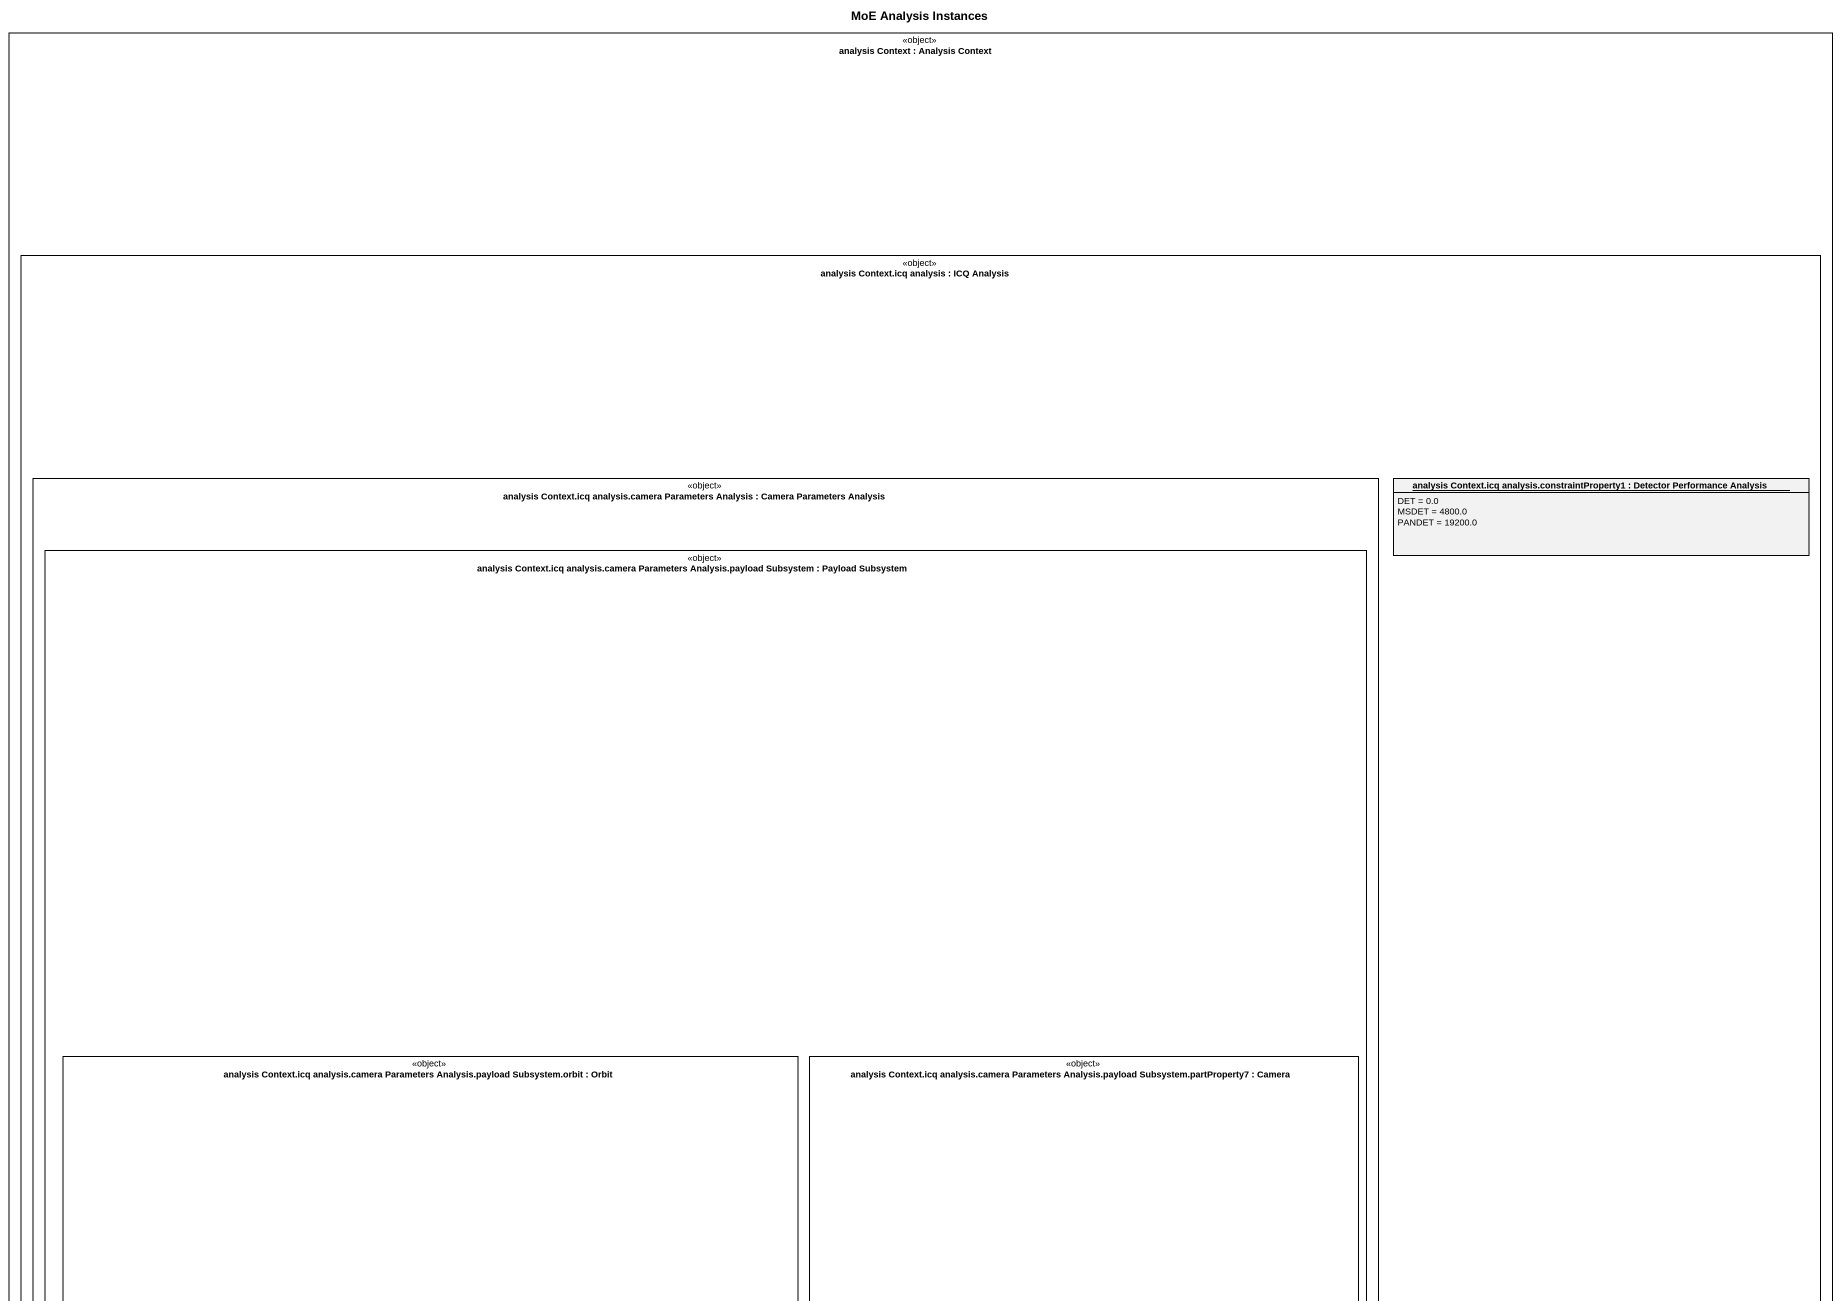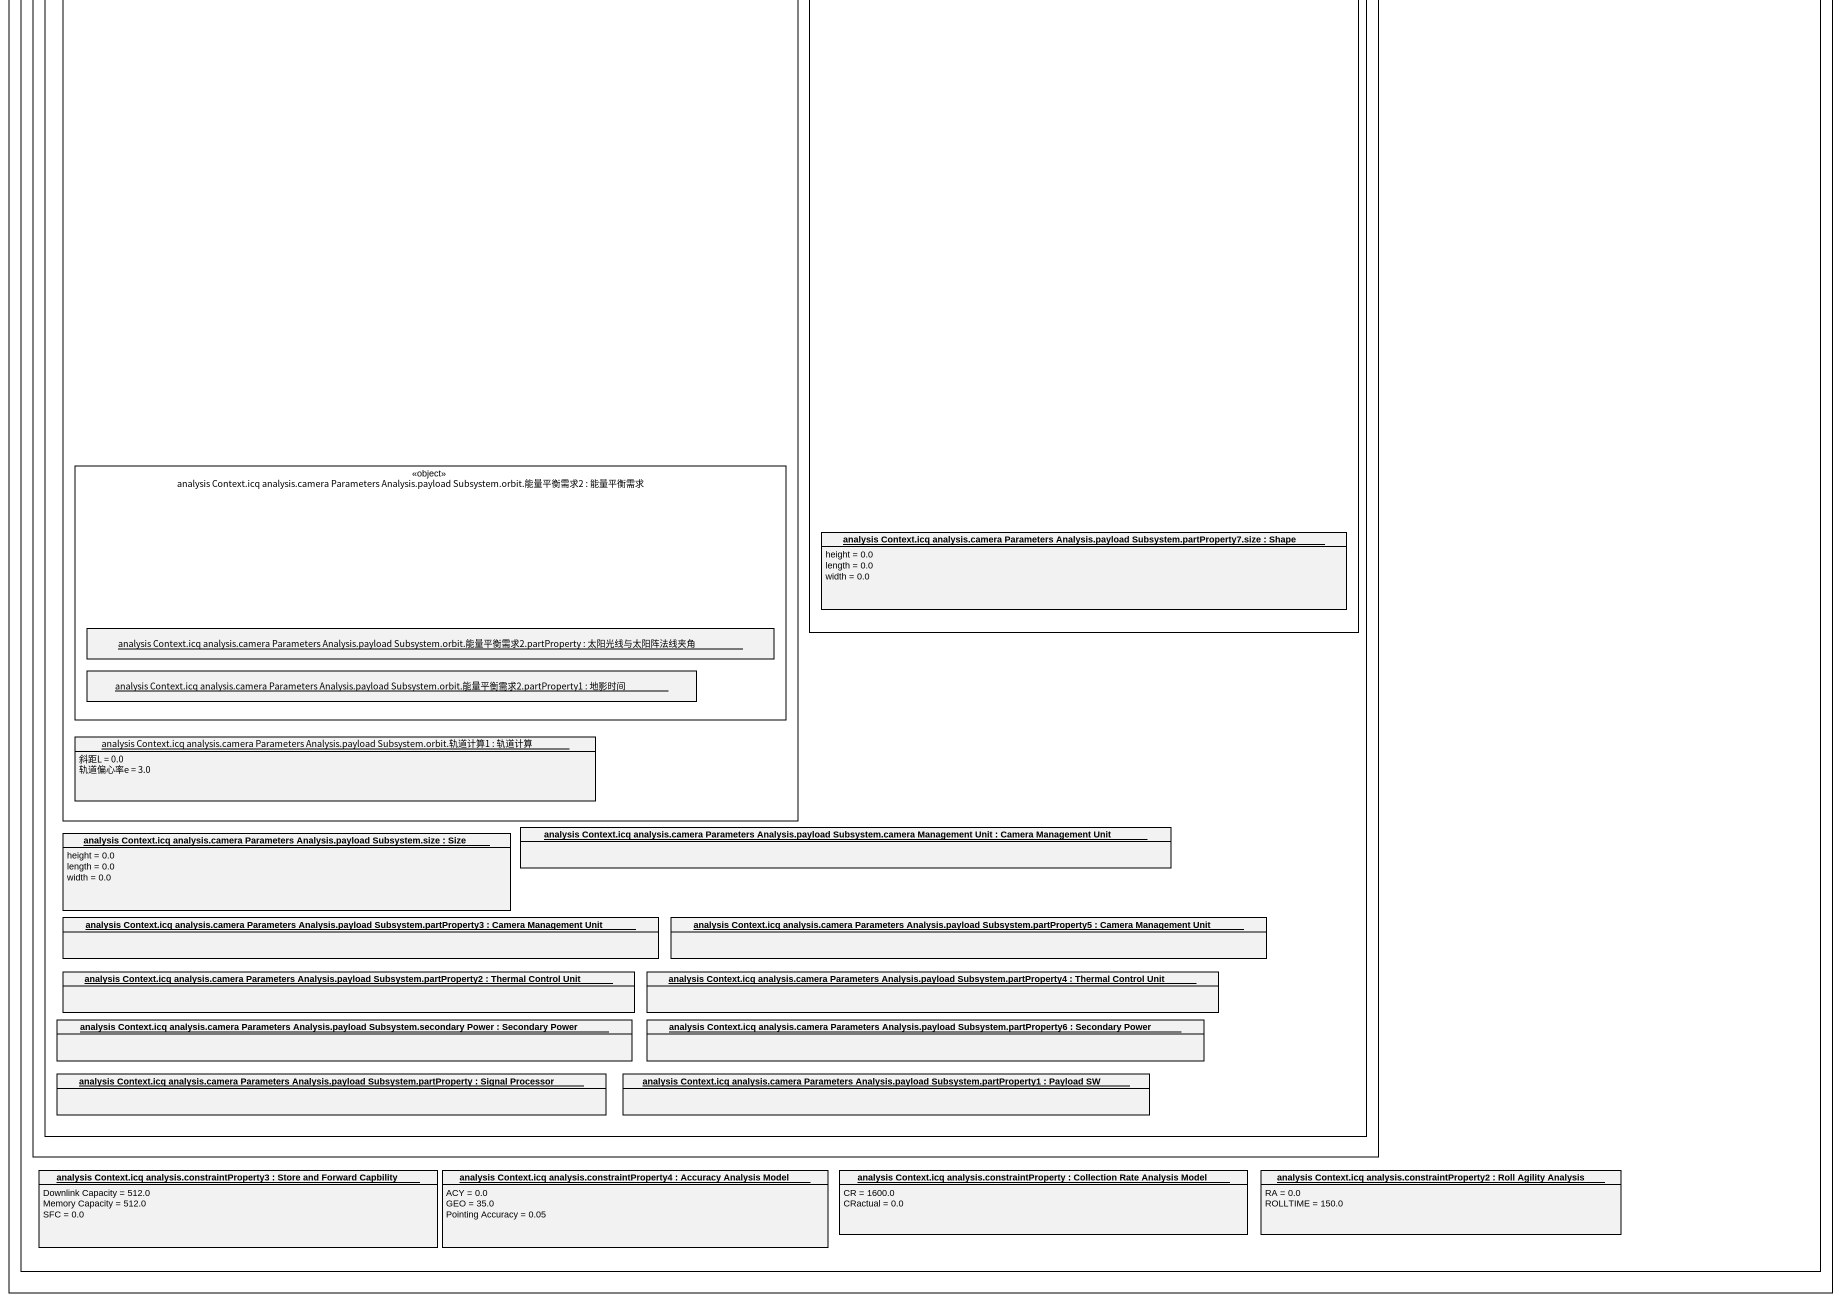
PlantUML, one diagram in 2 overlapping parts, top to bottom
@startuml
title MoE Analysis Instances
hide circle
hide empty members
rectangle "analysis Context : Analysis Context" as analysis_Context <<object>> {
  rectangle "analysis Context.icq analysis : ICQ Analysis" as analysis_Context_icq <<object>> {
    rectangle "analysis Context.icq analysis.camera Parameters Analysis : Camera Parameters Analysis" as analysis_Context_icq_2 <<object>> {
      rectangle "analysis Context.icq analysis.camera Parameters Analysis.payload Subsystem : Payload Subsystem" as analysis_Context_icq_4 <<object>> {
        rectangle "analysis Context.icq analysis.camera Parameters Analysis.payload Subsystem.orbit : Orbit" as analysis_Context_icq_5 <<object>> {
          rectangle "analysis Context.icq analysis.camera Parameters Analysis.payload Subsystem.orbit.能量平衡需求2 : 能量平衡需求" as analysis_Context_icq_7 <<object>> {
            object "analysis Context.icq analysis.camera Parameters Analysis.payload Subsystem.orbit.能量平衡需求2.partProperty : 太阳光线与太阳阵法线夹角" as analysis_Context_icq_9
            object "analysis Context.icq analysis.camera Parameters Analysis.payload Subsystem.orbit.能量平衡需求2.partProperty1 : 地影时间" as analysis_Context_icq_10
          }
          object "analysis Context.icq analysis.camera Parameters Analysis.payload Subsystem.orbit.轨道计算1 : 轨道计算" as analysis_Context_icq_11 {
            斜距L = 0.0
            轨道偏心率e = 3.0
          }
        }
        rectangle "analysis Context.icq analysis.camera Parameters Analysis.payload Subsystem.partProperty7 : Camera" as analysis_Context_icq_6 <<object>> {
          object "analysis Context.icq analysis.camera Parameters Analysis.payload Subsystem.partProperty7.size : Shape" as analysis_Context_icq_8 {
            height = 0.0
            length = 0.0
            width = 0.0
          }
        }
        object "analysis Context.icq analysis.camera Parameters Analysis.payload Subsystem.size : Size" as analysis_Context_icq_12 {
          height = 0.0
          length = 0.0
          width = 0.0
        }
        object "analysis Context.icq analysis.camera Parameters Analysis.payload Subsystem.camera Management Unit : Camera Management Unit" as analysis_Context_icq_13
        object "analysis Context.icq analysis.camera Parameters Analysis.payload Subsystem.partProperty3 : Camera Management Unit" as analysis_Context_icq_14
        object "analysis Context.icq analysis.camera Parameters Analysis.payload Subsystem.partProperty5 : Camera Management Unit" as analysis_Context_icq_15
        object "analysis Context.icq analysis.camera Parameters Analysis.payload Subsystem.partProperty2 : Thermal Control Unit" as analysis_Context_icq_16
        object "analysis Context.icq analysis.camera Parameters Analysis.payload Subsystem.partProperty4 : Thermal Control Unit" as analysis_Context_icq_17
        object "analysis Context.icq analysis.camera Parameters Analysis.payload Subsystem.secondary Power : Secondary Power" as analysis_Context_icq_18
        object "analysis Context.icq analysis.camera Parameters Analysis.payload Subsystem.partProperty6 : Secondary Power" as analysis_Context_icq_19
        object "analysis Context.icq analysis.camera Parameters Analysis.payload Subsystem.partProperty : Signal Processor" as analysis_Context_icq_20
        object "analysis Context.icq analysis.camera Parameters Analysis.payload Subsystem.partProperty1 : Payload SW" as analysis_Context_icq_21
      }
    }
    object "analysis Context.icq analysis.constraintProperty1 : Detector Performance Analysis" as analysis_Context_icq_3 {
      DET = 0.0
      MSDET = 4800.0
      PANDET = 19200.0
    }
    object "analysis Context.icq analysis.constraintProperty3 : Store and Forward Capbility" as analysis_Context_icq_22 {
      Downlink Capacity = 512.0
      Memory Capacity = 512.0
      SFC = 0.0
    }
    object "analysis Context.icq analysis.constraintProperty4 : Accuracy Analysis Model" as analysis_Context_icq_23 {
      ACY = 0.0
      GEO = 35.0
      Pointing Accuracy = 0.05
    }
    object "analysis Context.icq analysis.constraintProperty : Collection Rate Analysis Model" as analysis_Context_icq_24 {
      CR = 1600.0
      CRactual = 0.0
    }
    object "analysis Context.icq analysis.constraintProperty2 : Roll Agility Analysis" as analysis_Context_icq_25 {
      RA = 0.0
      ROLLTIME = 150.0
    }
  }
}
@enduml
